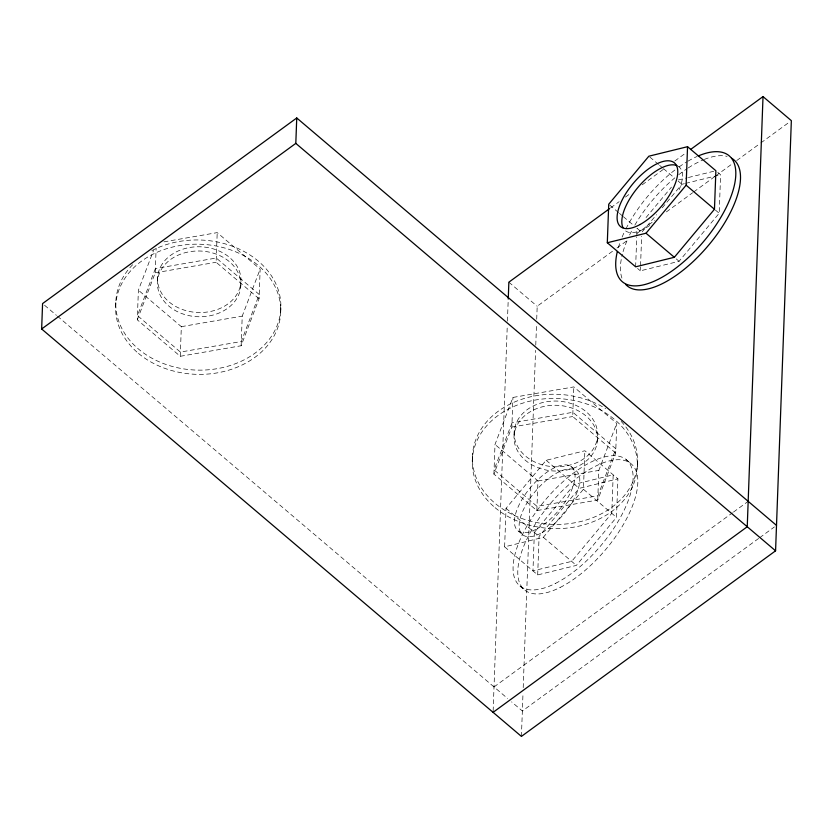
<?xml version="1.0" encoding="UTF-8"?>
<svg xmlns="http://www.w3.org/2000/svg" width="833" height="833" viewBox="0 0 833 833"><rect width="100%" height="100%" fill="white"/><g stroke="black" fill="none" stroke-linecap="round" stroke-linejoin="round"><path stroke-width="0.62" stroke-dasharray="4.17 3.12" d="M115.652 306.638L115.808 302.4M163.934 241.851L217.205 232.626L260.156 269.101L259.073 298.735L241.133 345.757L180.251 356.295L137.299 319.82L138.382 290.186L153.564 250.4M137.299 319.82L155.23 272.808L156.135 248.255M157.52 280.763L157.676 276.525M180.251 356.295L181.334 326.661L138.382 290.186M259.073 298.735L216.122 262.26L217.205 232.626M240.706 287A41.733 32.883 2.1 0 0 181.115 253.961A41.733 32.883 2.1 0 0 175.524 310.678A41.733 32.883 2.1 0 0 240.706 287L240.862 282.762A41.733 32.883 2.1 0 0 181.271 249.723A41.733 32.883 2.1 0 0 175.68 306.44A41.733 32.883 2.1 0 0 240.862 282.762M241.133 345.757L242.226 316.124L260.156 269.101M280.721 311.927L280.877 307.689M472.259 460.909L472.415 456.682M493.907 474.102L495 444.468L512.93 397.445L573.812 386.908L616.764 423.383L615.681 453.017L597.75 500.029L536.858 510.577L493.907 474.102L511.847 427.079L512.93 397.445M493.136 711.07L507.245 326.297M507.432 321.111L508.192 300.359M504.621 546.844L506.037 508.328L546.146 460.295L584.86 450.768L617.909 478.84L616.493 517.355L576.384 565.388L537.681 574.905L504.621 546.844L543.324 537.316L583.444 489.283L584.86 450.768M514.138 435.034L514.284 430.796M521.416 736.403L523.02 692.837M523.207 687.652L535.577 350.36M535.765 345.174L536.525 324.412M536.712 319.226L537.191 306.252L612.807 251.035M536.858 510.577L537.951 480.943L495 444.468M537.681 574.905L539.086 536.4L579.206 488.367L617.909 478.84M615.681 453.017L572.729 416.542L573.812 386.908M597.323 441.271A41.733 32.883 2.1 0 0 537.722 408.232A41.733 32.883 2.1 0 0 532.141 464.96A41.733 32.883 2.1 0 0 597.323 441.271L597.469 437.044A41.733 32.883 2.1 0 0 537.879 404.005A41.733 32.883 2.1 0 0 532.287 460.722A41.733 32.883 2.1 0 0 597.469 437.044M597.75 500.029L598.833 470.395L616.764 423.383M635.641 266.82L636.724 237.29M636.776 236.01L637.058 228.304L641.774 232.313L656.519 214.675M717.765 172.348L720.597 174.753L719.191 213.269L679.072 261.302L640.369 270.829L640.504 266.976M640.556 265.696L641.639 236.166M637.328 466.199L637.484 461.971M646.064 217.528L671.44 187.133M662.245 207.813L681.894 184.28L684.393 183.666M610.735 207.802L619.138 201.669M625.437 197.067L630.685 193.225M642.243 184.791L664.297 168.683M674.792 161.019L686.35 152.585M617.014 247.963L628.561 239.529M636.964 233.396L654.821 220.36M666.369 211.926L692.629 192.746M693.681 191.975L714.683 176.638M715.734 175.878L732.54 163.601M736.736 160.54L759.842 143.661M760.893 142.901L789.247 122.191M494.021 686.944L732.426 512.847M733.477 512.076L748.18 501.341M758.655 538.441L522.353 711.007L511.597 701.875M759.706 537.681L774.409 526.935M678.426 179.959L687.163 177.814M688.412 177.502L715.88 170.744M685.642 183.364L720.597 174.753M155.23 272.808L216.122 262.26M181.334 326.661L242.226 316.124M511.847 427.079L572.729 416.542M537.951 480.943L598.833 470.395M715.412 210.062L719.191 213.269M649.813 157.041L658.611 164.507M659.59 165.34L662.516 167.829M663.495 168.651L674.241 177.783M678.114 181.073L681.894 184.28M676.24 258.896L679.072 261.302M609.704 205.074L618.492 212.54M619.471 213.373L622.397 215.862M623.376 216.695L634.121 225.816M637.537 268.424L640.369 270.829M508.859 282.189L537.191 306.252M626.166 459.629L630.883 463.637M570.751 466.282L575.478 470.291M583.444 489.283L616.493 517.355M546.146 460.295L579.206 488.367M543.324 537.316L576.384 565.388M506.037 508.328L539.086 536.4M518.72 531.329L523.447 535.338M519.979 586.109L524.696 590.118M44.566 305.253L56.446 315.343M57.435 316.186L507.693 698.554M618.357 247.63A82.582 35.954 -49.7 0 1 620.252 241.851M622.126 237.051A82.582 35.954 -49.7 0 1 624.885 230.96M625.947 228.815A82.582 35.954 -49.7 0 1 676.021 169.161M679.082 166.923A82.582 35.954 -49.7 0 1 686.902 161.8M688.006 161.144A82.582 35.954 -49.7 0 1 697.138 156.437M621.928 278.066A82.582 35.954 -49.7 0 1 622.366 254.232M623.074 251.639A82.582 35.954 -49.7 0 1 627.374 239.852M629.602 234.968A82.582 35.954 -49.7 0 1 632.372 229.554M634.85 225.149A82.582 35.954 -49.7 0 1 674.845 177.846M678.78 174.67A82.582 35.954 -49.7 0 1 687.163 168.63M688.277 167.891A82.582 35.954 -49.7 0 1 703.083 159.926M704.302 159.426A82.582 35.954 -49.7 0 1 727.063 156.385M678.166 166.204A41.733 18.17 -49.7 0 1 679.228 189.56M649.709 225.472A41.733 18.17 -49.7 0 1 624.313 229.731M151.825 250.629A82.582 65.068 2.1 0 1 279.534 294.393A82.582 65.068 2.1 0 1 179.147 368.082A82.582 65.068 2.1 0 1 132.676 264.686M621.158 421.363A82.582 65.068 2.1 0 1 571.875 523.27A82.582 65.068 2.1 0 1 474.518 443.541A82.582 65.068 2.1 0 1 605.633 408.649M534.37 532.391L532.953 570.897L571.657 561.38L611.776 513.336L613.192 474.831L574.478 484.358L534.37 532.391M155.386 268.57L137.455 315.592L180.407 352.067L241.289 341.52L259.23 294.507L216.278 258.032L155.386 268.57M512.003 422.852L494.063 469.864L537.014 506.339L597.907 495.802L615.837 448.779L572.885 412.304L512.003 422.852M555.392 583.454A82.582 35.954 -49.7 0 0 631.622 467.584A82.582 35.954 -49.7 0 0 532.193 517.553A82.582 35.954 -49.7 0 0 555.392 583.454M560.12 587.463A82.582 35.954 -49.7 0 0 636.35 471.603A82.582 35.954 -49.7 0 0 536.91 521.562A82.582 35.954 -49.7 0 0 560.12 587.463M537.4 528.591A41.733 18.17 -49.7 0 0 573.916 469.864A41.733 18.17 -49.7 0 0 522.905 497.957A41.733 18.17 -49.7 0 0 537.4 528.591M542.116 532.599A41.733 18.17 -49.7 0 0 578.633 473.883A41.733 18.17 -49.7 0 0 527.622 501.966A41.733 18.17 -49.7 0 0 542.116 532.599M138.476 353.4A82.582 65.068 2.1 0 0 277.42 328.671A82.582 65.068 2.1 0 0 178.658 245.766A82.582 65.068 2.1 0 0 138.476 353.4M495.094 507.682A82.582 65.068 2.1 0 0 634.028 482.942A82.582 65.068 2.1 0 0 535.265 400.048A82.582 65.068 2.1 0 0 495.094 507.682"/><path stroke-width="1.25" d="M690.547 149.513L763.018 96.597L791.35 120.66L775.575 550.811L521.416 736.403L41.65 328.983L42.577 303.576L296.746 117.974L776.512 525.404M775.575 550.811L295.809 143.38L296.746 117.974M508.245 299.057L508.859 282.189L609.683 208.562M607.309 242.757L608.725 204.241L648.845 156.208L687.548 146.691L715.88 170.744L714.464 209.26L674.345 257.293L635.641 266.82L607.309 242.757L646.012 233.23L686.132 185.197L687.548 146.691M763.018 96.597L747.243 526.748L493.084 712.34M41.65 328.983L295.809 143.38M686.132 185.197L714.464 209.26M646.012 233.23L674.345 257.293M698.356 155.906A82.582 35.954 -49.7 0 1 732.488 192.152A82.582 35.954 -49.7 0 1 658.913 278.951A82.582 35.954 -49.7 0 1 617.326 251.514M731.634 158.218A82.582 35.954 -49.7 0 1 708.581 245.235A82.582 35.954 -49.7 0 1 625.677 284.438M622.969 227.669A41.733 18.17 -49.7 0 1 639.15 185.998A41.733 18.17 -49.7 0 1 677.094 165.652M640.088 224.504A41.733 18.17 -49.7 0 0 676.604 165.788A41.733 18.17 -49.7 0 0 625.593 193.87A41.733 18.17 -49.7 0 0 640.088 224.504"/></g></svg>
